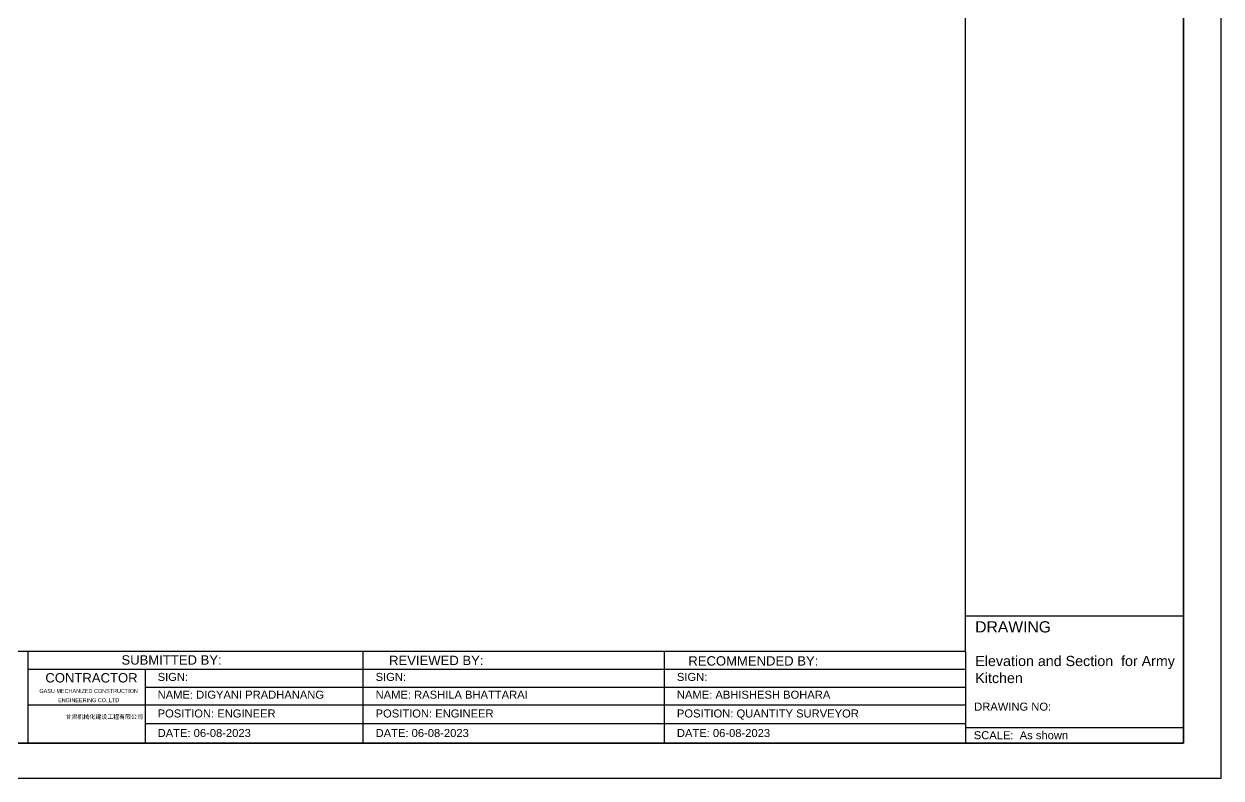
# Model space of a CAD drawing. Header units: metres. Extents: x 428 to 1115, y -4076 to 3914.
# Drawn here: x 912.31 to 935.89, y -393.32 to -378.47 of the extents above; entities that cross this region are included whole.
import ezdxf
from ezdxf.enums import TextEntityAlignment as Align

# ---------------------------------------------------------------- set-up
doc = ezdxf.new("R2010")
doc.units = ezdxf.units.M
doc.header["$MEASUREMENT"] = 0
doc.layers.add('Frame', color=7, linetype='Continuous')
doc.styles.add('ARIAL', font='arial.ttf')

msp = doc.modelspace()

# ---------------------------------------------------------------- linework, layer by layer
for p, q in [((930.858, -390.825), (930.858, -364.33)), ((912.391, -390.825), (912.391, -392.63)), ((918.99, -390.825), (918.99, -392.63)), ((924.924, -390.825), (924.924, -392.63)), ((930.858, -390.825), (930.858, -392.63)), ((912.391, -391.175), (915.397, -391.175)), ((914.697, -391.175), (914.697, -392.63)), ((915.397, -391.175), (918.99, -391.175)), ((918.99, -391.175), (930.858, -391.175)), ((918.99, -391.175), (919.69, -391.175)), ((919.69, -391.175), (923.284, -391.175)), ((924.924, -391.175), (925.624, -391.175)), ((926.824, -391.175), (930.417, -391.175)), ((914.697, -391.525), (918.99, -391.525)), ((918.99, -391.525), (919.69, -391.525)), ((919.69, -391.525), (926.124, -391.525)), ((926.124, -391.525), (930.858, -391.525)), ((912.401, -391.875), (915.397, -391.875)), ((915.397, -391.875), (918.99, -391.875)), ((918.99, -391.875), (919.69, -391.875)), ((919.69, -391.875), (926.124, -391.875)), ((926.124, -391.875), (930.858, -391.875)), ((914.697, -392.245), (915.397, -392.245)), ((915.397, -392.245), (918.99, -392.245)), ((918.99, -392.245), (919.69, -392.245)), ((919.69, -392.245), (926.124, -392.245)), ((926.124, -392.245), (930.858, -392.245))]:
    msp.add_line(p, q)
at = {"layer": 'Defpoints', "color": 3}
msp.add_lwpolyline([(935.89, -393.318), (935.89, -363.618), (893.89, -363.618), (893.89, -393.318)], close=True, dxfattribs=at)
at = {"layer": 'Frame', "color": 6, "linetype": 'Continuous', "lineweight": 35}
for p, q in [((935.151, -392.63), (935.151, -364.33)), ((894.69, -392.63), (935.151, -392.63))]:
    msp.add_line(p, q, dxfattribs=at)
at = {"layer": 'Frame', "linetype": 'Continuous', "lineweight": 30}
for p, q in [((935.151, -390.13), (930.858, -390.13)), ((930.858, -390.825), (894.69, -390.825)), ((935.151, -392.33), (930.858, -392.33))]:
    msp.add_line(p, q, dxfattribs=at)

# ---------------------------------------------------------------- texts
at = {"layer": 'Frame', "color": 7, "linetype": 'Continuous', "style": 'ARIAL'}
for s, height, p in [(' DRAWING ', 0.2212, (931.794, -390.34)), ('  SUBMITTED BY:', 0.18429, (915.149, -390.992))]:
    msp.add_text(s, height=height, dxfattribs=at).set_placement(p, align=Align.MIDDLE)
for s, height, p in [('        REVIEWED BY:', 0.18429, (918.932, -391.094)), ('RECOMMENDED BY:', 0.18429, (925.398, -391.103)), ('CONTRACTOR', 0.1843, (912.735, -391.436)), ('SIGN:', 0.1576, (914.946, -391.405)), ('SIGN:', 0.1576, (919.239, -391.405)), ('SIGN:', 0.1576, (925.173, -391.405)), ('GASU MECHANIZED CONSTRUCTION ', 0.07691, (912.618, -391.642)), ('NAME: DIGYANI PRADHANANG', 0.15757, (914.946, -391.755)), ('NAME: RASHILA BHATTARAI', 0.15757, (919.239, -391.755)), ('NAME: ABHISHESH BOHARA', 0.15757, (925.173, -391.755)), (' ENGINEERING CO.,LTD', 0.07691, (912.955, -391.824)), ('DRAWING NO: ', 0.15757, (931.028, -391.99)), ('甘肃机械化建设工程有限公司', 0.08377, (913.132, -392.153)), ('POSITION: ENGINEER', 0.15757, (914.946, -392.125)), ('POSITION: ENGINEER', 0.15757, (919.239, -392.125)), ('POSITION: QUANTITY SURVEYOR', 0.15757, (925.173, -392.125)), ('DATE: 06-08-2023', 0.15757, (914.946, -392.51)), ('DATE: 06-08-2023', 0.15757, (919.239, -392.51)), ('DATE: 06-08-2023', 0.15757, (925.173, -392.51)), ('SCALE:  As shown', 0.15757, (931.019, -392.553))]:
    msp.add_text(s, height=height, dxfattribs=at).set_placement(p)
at = {"layer": 'Frame', "color": 7, "insert": (931.05, -390.912), "char_height": 0.2009, "width": 4.30274, "attachment_point": 1, "style": 'ARIAL'}
msp.add_mtext('\\pt28.13;Elevation and Section  for Army \\PKitchen ', dxfattribs=at)

doc.saveas('drawing.dxf')
